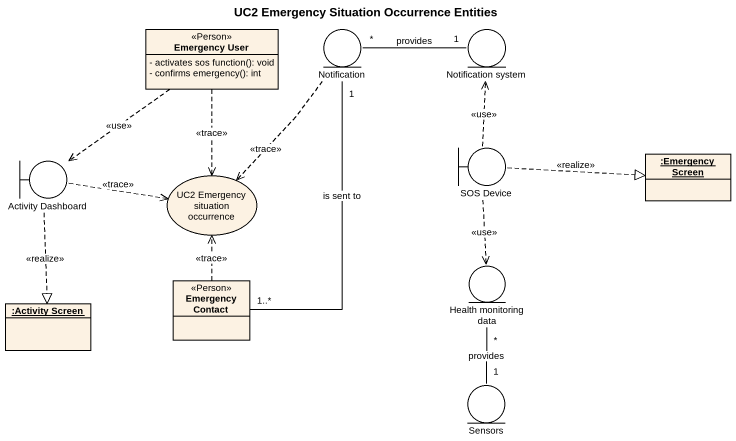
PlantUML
@startuml
title UC2 Emergency Situation Occurrence Entities
allowmixing
hide circle
hide empty members
skinparam classAttributeIconSize 0
class "Emergency User" as Emergency_User <<Person>> {
  {field} - activates sos function(): void
  {field} - confirms emergency(): int
}
entity Notification
entity "Notification system" as Notification_system
boundary "Activity Dashboard" as Activity_Dashboard
usecase "UC2 Emergency situation occurrence" as UC2_Emergency_situation
boundary "SOS Device" as SOS_Device
object ":Emergency Screen" as Emergency_Screen
class "Emergency Contact" as Emergency_Contact <<Person>>
entity "Health monitoring data" as Health_monitoring_data
object ":Activity Screen" as Activity_Screen
entity Sensors
Emergency_User ..> Activity_Dashboard : <<use>>
Emergency_User ..> UC2_Emergency_situation : <<trace>>
Notification ..> UC2_Emergency_situation : <<trace>>
Notification "1" -- "1..*" Emergency_Contact : is sent to
Notification_system "1" -left- "*" Notification : provides
Activity_Dashboard .right.> UC2_Emergency_situation : <<trace>>
Activity_Dashboard ..|> Activity_Screen : <<realize>>
SOS_Device .up.> Notification_system : <<use>>
SOS_Device .right.|> Emergency_Screen : <<realize>>
SOS_Device ..> Health_monitoring_data : <<use>>
Emergency_Contact .up.> UC2_Emergency_situation : <<trace>>
Sensors "1" -up- "*" Health_monitoring_data : provides
@enduml
